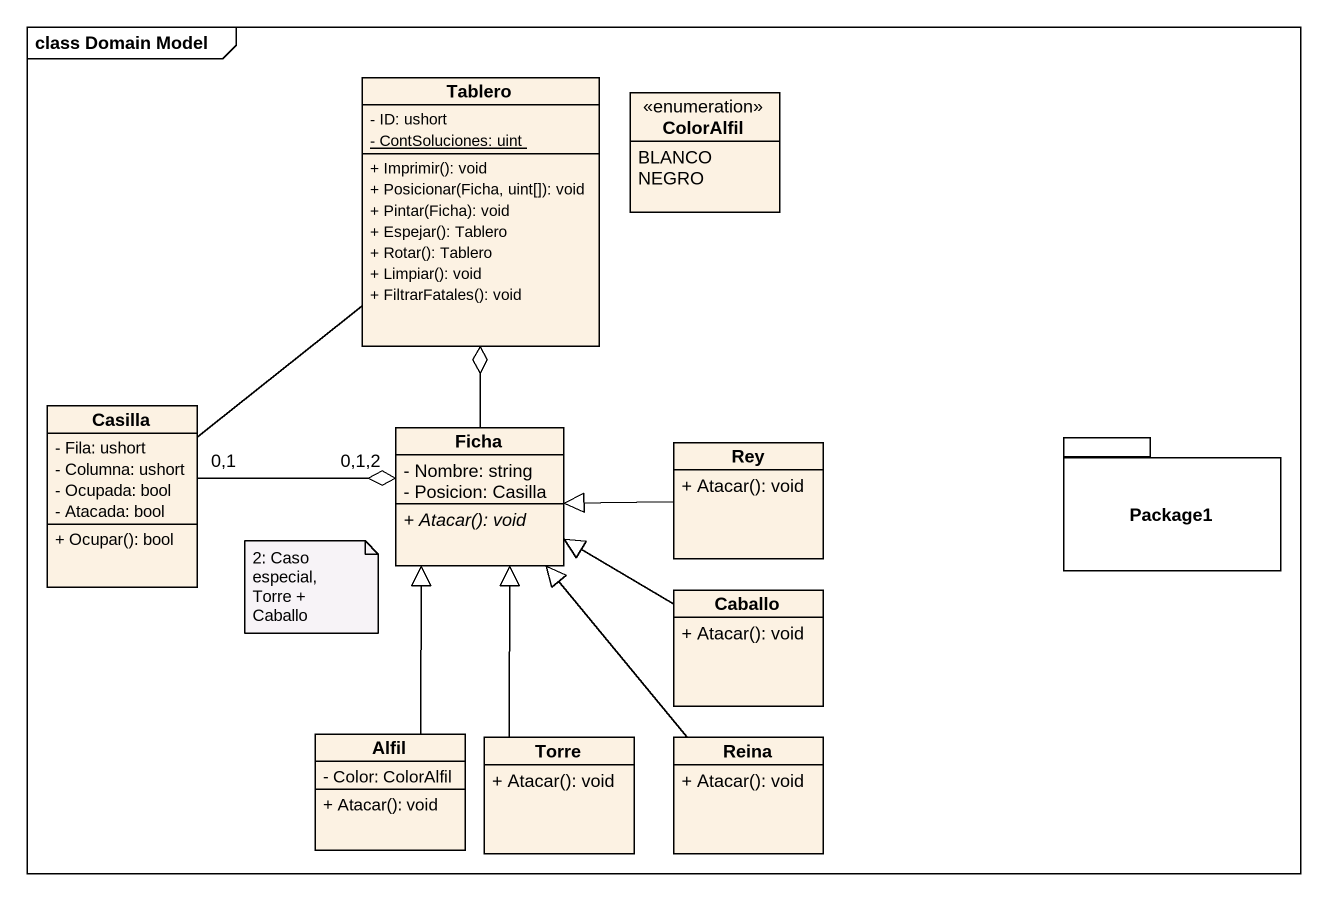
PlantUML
@startuml
mainframe class Domain Model
hide circle
hide empty members
skinparam classAttributeIconSize 0
class Tablero {
  - ID: ushort
  {static} - ContSoluciones: uint
  + Imprimir(): void
  + Posicionar(Ficha, uint[]): void
  + Pintar(Ficha): void
  + Espejar(): Tablero
  + Rotar(): Tablero
  + Limpiar(): void
  + FiltrarFatales(): void
}
enum ColorAlfil {
  BLANCO
  NEGRO
}
class Casilla {
  - Fila: ushort
  - Columna: ushort
  - Ocupada: bool
  - Atacada: bool
  + Ocupar(): bool
}
class Ficha {
  - Nombre: string
  - Posicion: Casilla
  {abstract} + Atacar(): void
}
class Rey {
  + Atacar(): void
}
package Package1 {
}
class Caballo {
  + Atacar(): void
}
class Alfil {
  - Color: ColorAlfil
  + Atacar(): void
}
class Torre {
  + Atacar(): void
}
class Reina {
  + Atacar(): void
}
Casilla -up- Tablero
Casilla "0,1" -right-o "0,1,2" Ficha
Ficha -up-o Tablero
Rey -left-|> Ficha
Caballo -left-|> Ficha
Alfil -up-|> Ficha
Torre -up-|> Ficha
Reina -up-|> Ficha
note as N1
  2: Caso especial, Torre + Caballo
end note
@enduml
